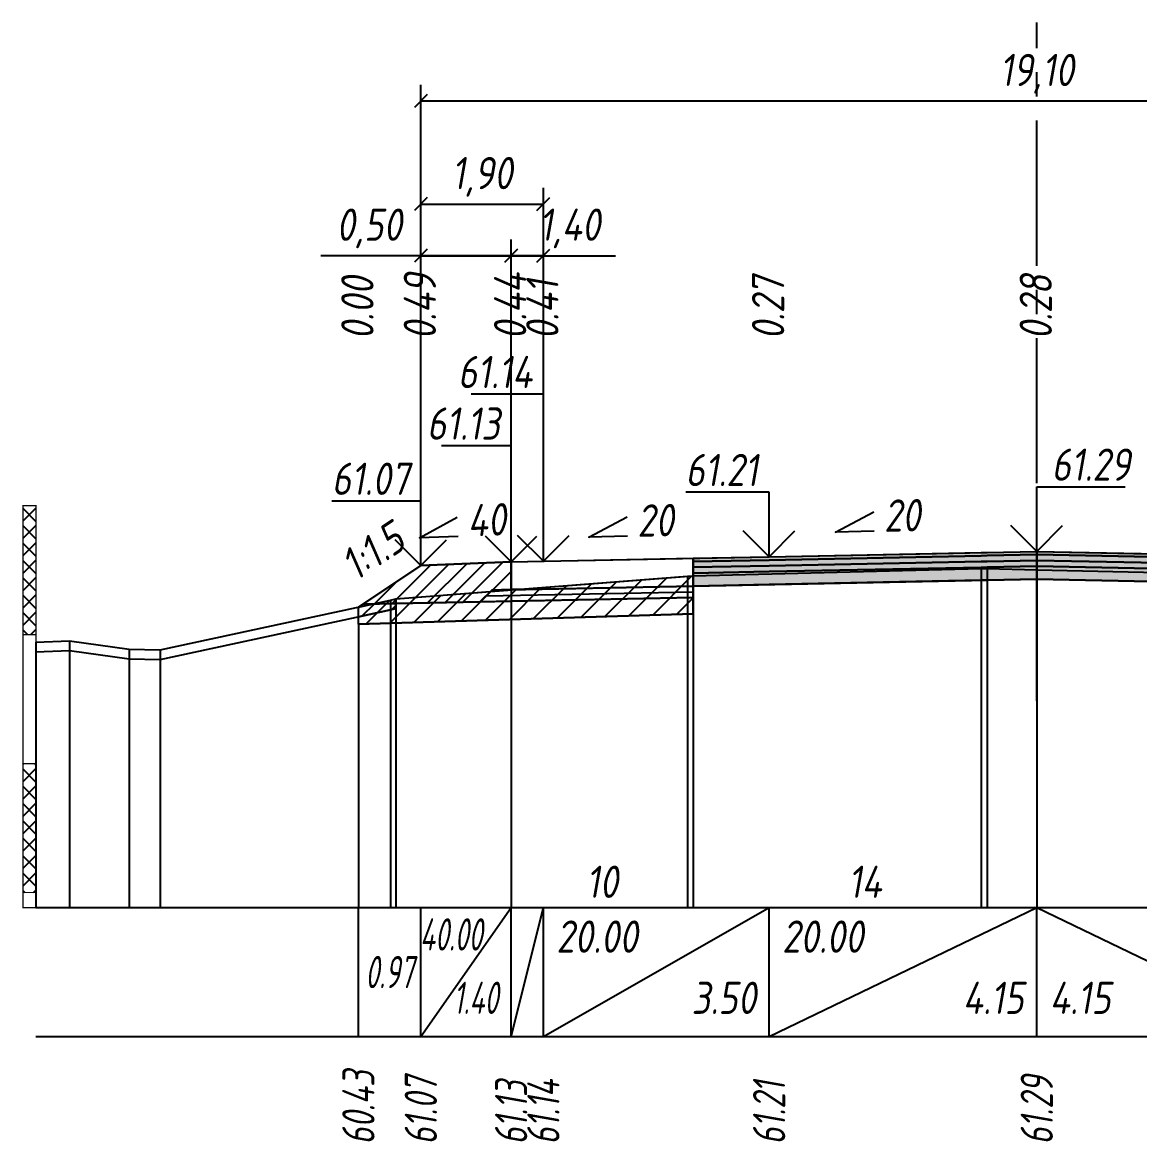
# Model space of a CAD drawing. Extents: x -717 to 1451, y -133302 to 233.
# Drawn here: x 78.9 to 165.6, y -58615.2 to -58528.4 of the extents above; entities that cross this region are included whole.
import ezdxf
from ezdxf.enums import TextEntityAlignment as Align

# ---------------------------------------------------------------- set-up
doc = ezdxf.new("R2010")
doc.units = 0
doc.linetypes.add('осевая2', pattern=[1.125, 0.75, -0.125, 0.125, -0.125])
for name, color, linetype in [('Код_514', 1, 'Continuous'), ('Контур_0', 7, 'Continuous'), ('Контур_2521', 7, 'Continuous'), ('Контур_2564', 7, 'Continuous'), ('Контур_2660', 7, 'Continuous'), ('Контур_2665', 7, 'Continuous'), ('Контур_400', 7, 'Continuous'), ('Контур_508', 7, 'Continuous'), ('Контур_512', 7, 'Continuous'), ('Контур_513', 7, 'Continuous'), ('Контур_818', 7, 'Continuous'), ('Красный поперечник', 1, 'Continuous'), ('Линейка абсолютных высот', 7, 'Continuous'), ('Объём_2501', 7, 'Continuous'), ('Объём_2564', 7, 'Continuous'), ('Объём_2650', 7, 'Continuous'), ('Объём_2660', 7, 'Continuous'), ('Объём_2661', 7, 'Continuous'), ('Объём_2665', 7, 'Continuous'), ('Объём_2666', 7, 'Continuous'), ('Объём_2667', 7, 'Continuous'), ('Объём_2668', 7, 'Continuous'), ('Объём_2669', 7, 'Continuous'), ('Объём_2675', 7, 'Continuous'), ('Объём_2753', 7, 'Continuous'), ('Ось', 1, 'осевая2'), ('Откосы', 7, 'Continuous'), ('Отметки покрытия', 7, 'Continuous'), ('Рабочие отметки', 7, 'Continuous'), ('Слои выравнивания', 7, 'Continuous'), ('Таблица', 7, 'Continuous'), ('Уклоны проезжей части', 7, 'Continuous'), ('Черный поперечник', 3, 'Continuous')]:
    doc.layers.add(name, color=color, linetype=linetype)
for name, color, linetype, true_color in [('Контур_2540', 2, 'Continuous', 0xffff00), ('Контур_2560', 2, 'Continuous', 0xffff00), ('Контур_2561', 7, 'Continuous', 0xff8040), ('Контур_2562', 3, 'Continuous', 0x00ff00), ('Контур_2563', 7, 'Continuous', 0xff8000), ('Контур_2570', 7, 'Continuous', 0x80ff00), ('Контур_2725', 7, 'Continuous', 0x323232), ('Контур_2736', 4, 'Continuous', 0x00ffff), ('Контур_2737', 4, 'Continuous', 0x00ffff), ('Контур_2738', 4, 'Continuous', 0x00ffff), ('Контур_2739', 4, 'Continuous', 0x00ffff), ('Контур_2741', 4, 'Continuous', 0x00ffff), ('Контур_2742', 4, 'Continuous', 0x00ffff), ('Контур_2743', 4, 'Continuous', 0x00ffff), ('Контур_2744', 7, 'Continuous', 0xa4ffff), ('Контур_2745', 7, 'Continuous', 0xa4ffff), ('Контур_2747', 4, 'Continuous', 0x00ffff), ('Контур_2748', 4, 'Continuous', 0x00ffff), ('Контур_2749', 4, 'Continuous', 0x00ffff), ('Контур_2750', 4, 'Continuous', 0x00ffff), ('Контур_2751', 4, 'Continuous', 0x00ffff), ('Контур_2752', 4, 'Continuous', 0x00ffff), ('Контур_2760', 7, 'Continuous', 0x323232), ('Контур_2761', 7, 'Continuous', 0x323232), ('Контур_2762', 7, 'Continuous', 0x323232), ('Контур_2763', 7, 'Continuous', 0x323232), ('Контур_402', 7, 'Continuous', 0xff6464), ('Контур_703', 4, 'Continuous', 0x00ffff), ('Контур_705', 4, 'Continuous', 0x00ffff), ('Контур_707', 4, 'Continuous', 0x00ffff), ('Контур_720', 131, 'Continuous', 0xaaffff), ('Объём_2500', 7, 'Continuous', 0xc0c0c0), ('Объём_2520', 7, 'Continuous', 0x80ffff), ('Объём_2540', 2, 'Continuous', 0xffff00), ('Объём_2560', 2, 'Continuous', 0xffff00), ('Объём_2561', 7, 'Continuous', 0xff8040), ('Объём_2562', 3, 'Continuous', 0x00ff00), ('Объём_2563', 7, 'Continuous', 0xff8000), ('Объём_2570', 7, 'Continuous', 0x80ff00), ('Объём_2600', 7, 'Continuous', 0x808000), ('Объём_2746', 2, 'Continuous', 0xffff00)]:
    doc.layers.add(name, color=color, linetype=linetype, true_color=true_color)
doc.styles.get("Standard").update_dxf_attribs({"font": 'txt', "height": 2.5})
doc.styles.add('М', font='romand.shx', dxfattribs={"width": 0.8, "oblique": 10, "height": 2.5})
doc.dimstyles.new('ISO-25', dxfattribs={"dimtxt": 2.5, "dimasz": 2.5, "dimexe": 1.25, "dimexo": 0.625, "dimtad": 1, "dimtxsty": 'Standard', "dimcen": 2.5, "dimadec": 0, "dimazin": 0, "dimtfac": 1, "dimtmove": 0, "dimatfit": 3, "dimfxl": 1, "dimarcsym": 0})
pattern_1 = [(45.0000013, (0, 0), (-0.67351924, 0.673519211), []), (135.0000003, (0, 0), (-0.673519222, -0.67351923), [])]

# ---------------------------------------------------------------- blocks, each defined once
blk = doc.blocks.new('_Oblique')
at = {"color": 0, "linetype": 'ByBlock', "lineweight": -2}
blk.add_line((-0.5, -0.5), (0.5, 0.5), dxfattribs=at)
blk = doc.blocks.new('*D1399')
at = {"color": 0, "lineweight": -2, "transparency": 16777216}
for p, q in [((109.839, -58569.914), (109.839, -58545.194)), ((116.839, -58569.634), (116.839, -58545.194)), ((109.839, -58546.444), (116.839, -58546.444)), ((116.839, -58546.444), (124.92, -58546.444))]:
    blk.add_line(p, q, dxfattribs=at)
at = {"layer": 'Defpoints', "color": 0, "transparency": 16777216}
for p in [(116.839, -58546.444), (116.839, -58570.259), (109.839, -58570.539)]:
    blk.add_point(p, dxfattribs=at)
at = {"color": 0, "lineweight": -2, "transparency": 16777216, "rotation": 180}
blk.add_blockref('_Oblique', (109.839, -58546.444), dxfattribs=at)
at = {"color": 0, "lineweight": -2, "transparency": 16777216}
blk.add_blockref('_Oblique', (116.839, -58546.444), dxfattribs=at)
at = {"color": 0, "transparency": 16777216, "insert": (121.379, -58544.331), "char_height": 2.5, "width": 8.75, "attachment_point": 5, "style": 'М'}
blk.add_mtext('1,40', dxfattribs=at)
blk = doc.blocks.new('*D1401')
at = {"color": 0, "lineweight": -2, "transparency": 16777216}
for p, q in [((116.839, -58569.634), (116.839, -58545.194)), ((119.339, -58569.584), (119.339, -58545.194)), ((116.839, -58546.444), (102.077, -58546.444)), ((119.339, -58546.444), (116.839, -58546.444))]:
    blk.add_line(p, q, dxfattribs=at)
at = {"layer": 'Defpoints', "color": 0, "transparency": 16777216}
for p in [(119.339, -58546.444), (116.839, -58570.259), (119.339, -58570.209)]:
    blk.add_point(p, dxfattribs=at)
at = {"color": 0, "lineweight": -2, "transparency": 16777216, "rotation": 180}
blk.add_blockref('_Oblique', (116.839, -58546.444), dxfattribs=at)
at = {"color": 0, "lineweight": -2, "transparency": 16777216}
blk.add_blockref('_Oblique', (119.339, -58546.444), dxfattribs=at)
at = {"color": 0, "transparency": 16777216, "insert": (105.839, -58544.331), "char_height": 2.5, "width": 9.16667, "attachment_point": 5, "style": 'М'}
blk.add_mtext('0,50', dxfattribs=at)
blk = doc.blocks.new('*D1404')
at = {"color": 0, "lineweight": -2, "transparency": 16777216}
for p, q in [((109.839, -58569.914), (109.839, -58541.194)), ((119.339, -58569.584), (119.339, -58541.194)), ((109.839, -58542.444), (119.339, -58542.444))]:
    blk.add_line(p, q, dxfattribs=at)
at = {"layer": 'Defpoints', "color": 0, "transparency": 16777216}
for p in [(119.339, -58542.444), (119.339, -58570.209), (109.839, -58570.539)]:
    blk.add_point(p, dxfattribs=at)
at = {"color": 0, "lineweight": -2, "transparency": 16777216, "rotation": 180}
blk.add_blockref('_Oblique', (109.839, -58542.444), dxfattribs=at)
at = {"color": 0, "lineweight": -2, "transparency": 16777216}
blk.add_blockref('_Oblique', (119.339, -58542.444), dxfattribs=at)
at = {"color": 0, "transparency": 16777216, "insert": (114.589, -58540.331), "char_height": 2.5, "width": 8.75, "attachment_point": 5, "style": 'М'}
blk.add_mtext('1,90', dxfattribs=at)
blk = doc.blocks.new('*D1405')
at = {"color": 0, "lineweight": -2, "transparency": 16777216}
for p, q in [((109.839, -58569.914), (109.839, -58533.194)), ((205.339, -58569.914), (205.339, -58533.194)), ((109.839, -58534.444), (205.339, -58534.444))]:
    blk.add_line(p, q, dxfattribs=at)
at = {"layer": 'Defpoints', "color": 0, "transparency": 16777216}
for p in [(205.339, -58534.444), (109.839, -58570.539), (205.339, -58570.539)]:
    blk.add_point(p, dxfattribs=at)
at = {"color": 0, "lineweight": -2, "transparency": 16777216, "rotation": 180}
blk.add_blockref('_Oblique', (109.839, -58534.444), dxfattribs=at)
at = {"color": 0, "lineweight": -2, "transparency": 16777216}
blk.add_blockref('_Oblique', (205.339, -58534.444), dxfattribs=at)
at = {"color": 0, "transparency": 16777216, "insert": (157.589, -58532.331), "char_height": 2.5, "width": 10.41667, "attachment_point": 5, "style": 'М'}
blk.add_mtext('19,10', dxfattribs=at)

msp = doc.modelspace()

# ---------------------------------------------------------------- hatches: boundary and pattern name
at = {"layer": 'Линейка абсолютных высот'}
h = msp.add_hatch(dxfattribs=at)
h.set_pattern_fill('ANSI37', scale=0.3, style=0)
h.set_pattern_definition(pattern_1)
h.paths.add_polyline_path([(80, -58575.833), (80, -58565.833), (79, -58565.833), (79, -58575.833)])
h = msp.add_hatch(dxfattribs=at)
h.set_pattern_fill('ANSI37', scale=0.3, style=0)
h.set_pattern_definition(pattern_1)
h.paths.add_polyline_path([(80, -58595.833), (80, -58585.833), (79, -58585.833), (79, -58595.833)])
at = {"layer": 'Объём_2563'}
h = msp.add_hatch(dxfattribs=at)
h.set_pattern_fill('ANSI31', color=256, scale=0.3)
h.paths.add_polyline_path([(109.839, -58570.476), (116.839, -58570.196), (116.839, -58572.346), (115.339, -58572.376), (114.421, -58573.295), (105.339, -58573.476)])
at = {"layer": 'Объём_2570'}
h = msp.add_hatch(dxfattribs=at)
h.set_pattern_fill('ANSI31', color=256, scale=0.2)
h.paths.add_polyline_path([(107.897, -58573.819), (107.498, -58573.916), (105, -58574.452), (105, -58573.702), (107.498, -58573.166), (107.897, -58573.069)])
at = {"layer": 'Объём_2600'}
h = msp.add_hatch(dxfattribs=at)
h.set_pattern_fill('ANSI31', color=6, scale=0.4)
h.paths.add_polyline_path([(130.515, -58571.307), (130.949, -58571.278), (130.949, -58574.23), (105, -58575.009), (105, -58574.452), (107.498, -58573.916), (107.897, -58573.819), (107.897, -58573.069)])
at = {"layer": 'Слои выравнивания'}
for color, points in [(2, [(130.949, -58569.914), (136.839, -58569.796), (153.279, -58569.467), (153.752, -58569.458), (157.589, -58569.381), (157.589, -58569.631), (153.752, -58569.708), (153.279, -58569.717), (136.839, -58570.046), (130.949, -58570.164)]), (2, [(157.589, -58569.381), (176.471, -58569.759), (176.471, -58570.009), (157.589, -58569.631)]), (3, [(130.949, -58570.164), (136.839, -58570.046), (153.279, -58569.717), (153.752, -58569.708), (157.589, -58569.631), (157.589, -58570.081), (153.752, -58570.158), (153.279, -58570.167), (136.839, -58570.496), (130.949, -58570.614)]), (4, [(130.949, -58570.614), (136.839, -58570.496), (153.279, -58570.167), (153.752, -58570.158), (157.589, -58570.081), (157.589, -58570.531), (153.752, -58570.608), (153.279, -58570.617), (136.839, -58570.946), (130.949, -58571.064)]), (3, [(157.589, -58569.631), (176.471, -58570.009), (176.471, -58570.459), (157.589, -58570.081)]), (4, [(157.589, -58570.081), (176.471, -58570.459), (176.471, -58570.909), (157.589, -58570.531)]), (5, [(130.949, -58571.064), (136.839, -58570.946), (153.279, -58570.617), (153.752, -58570.608), (157.589, -58570.531), (157.589, -58571.531), (153.752, -58571.608), (153.279, -58571.617), (136.839, -58571.946), (130.949, -58572.064)]), (5, [(157.589, -58570.531), (176.471, -58570.909), (176.471, -58571.909), (157.589, -58571.531)])]:
    msp.add_hatch(color=color, dxfattribs=at).paths.add_polyline_path(points)

# ---------------------------------------------------------------- linework, layer by layer
at = {"layer": 'Код_514'}
for p, q in [((105, -58607), (105, -58597)), ((109.839, -58607), (109.839, -58597)), ((109.839, -58607), (116.839, -58597)), ((116.839, -58607), (116.839, -58597)), ((116.839, -58607), (119.339, -58597)), ((119.339, -58607), (119.339, -58597)), ((119.339, -58607), (136.839, -58597)), ((136.839, -58607), (136.839, -58597)), ((136.839, -58607), (157.589, -58597)), ((157.589, -58607), (157.589, -58597)), ((157.589, -58597), (178.339, -58607))]:
    msp.add_line(p, q, dxfattribs=at)
at = {"layer": 'Контур_0', "flags": 128}
for points in [[(119.339, -58572.296), (116.839, -58572.346), (116.839, -58570.196), (130.949, -58569.914), (130.949, -58572.064), (119.339, -58572.296), (119.339, -58572.296)], [(109.839, -58570.476), (105, -58573.702), (105, -58573.702), (105, -58573.702), (105, -58573.702), (105, -58573.702), (105, -58573.702), (105, -58573.702), (105, -58573.702), (105, -58573.702), (105, -58573.702), (105, -58573.702), (105, -58573.702), (105, -58573.702), (105, -58573.702), (105, -58573.702)], [(109.839, -58570.476), (105, -58573.702), (105, -58573.702), (105, -58573.702), (105, -58573.702), (105, -58573.702), (105, -58573.702), (105, -58573.702), (105, -58573.702), (105, -58573.702), (105, -58573.702), (105, -58573.702), (105, -58573.702), (105, -58573.702), (105, -58573.702), (105, -58573.702), (105, -58573.702), (105, -58573.702), (105, -58573.702), (105, -58573.702), (105, -58573.702), (105, -58573.702), (105, -58573.702), (105, -58573.702), (105, -58573.702), (105, -58573.702), (105, -58573.702), (105, -58573.702), (105, -58573.702), (105, -58573.702)], [(105.339, -58573.476), (114.421, -58573.295), (115.339, -58572.376), (116.839, -58572.346)], [(115.339, -58572.376), (130.949, -58572.064), (130.949, -58572.964), (114.421, -58573.295), (115.339, -58572.376), (115.339, -58572.376)]]:
    msp.add_lwpolyline(points, dxfattribs=at)
at = {"layer": 'Контур_2521', "color": 250, "flags": 128}
msp.add_lwpolyline([(114.88, -58572.835), (130.949, -58572.514)], dxfattribs=at)
at = {"layer": 'Контур_2540', "flags": 128}
msp.add_lwpolyline([(105.339, -58573.476), (130.949, -58572.964), (130.949, -58574.23), (105, -58575.009), (105, -58573.702), (105.339, -58573.476), (105.339, -58573.476)], dxfattribs=at)
at = {"layer": 'Контур_2560', "flags": 128}
msp.add_lwpolyline([(109.839, -58570.476), (109.839, -58570.476), (109.839, -58570.476), (116.839, -58570.196)], dxfattribs=at)
at = {"layer": 'Контур_2561', "flags": 128}
msp.add_lwpolyline([(116.839, -58570.196), (116.839, -58570.196), (109.839, -58570.476), (109.839, -58570.476), (116.839, -58570.196)], dxfattribs=at)
at = {"layer": 'Контур_2562', "flags": 128}
msp.add_lwpolyline([(109.839, -58570.476), (109.839, -58570.476), (109.839, -58570.476), (109.839, -58570.476), (109.839, -58570.476)], dxfattribs=at)
at = {"layer": 'Контур_2563', "flags": 128}
msp.add_lwpolyline([(109.839, -58570.476), (116.839, -58570.196), (116.839, -58572.346), (115.339, -58572.376), (114.421, -58573.295), (105.339, -58573.476), (109.839, -58570.476), (109.839, -58570.476)], dxfattribs=at)
at = {"layer": 'Контур_2564', "flags": 128}
msp.add_lwpolyline([(109.839, -58570.476), (116.839, -58570.196)], dxfattribs=at)
at = {"layer": 'Контур_2570', "flags": 128}
msp.add_lwpolyline([(80, -58577.165), (82.593, -58577.071), (87.233, -58577.705), (89.63, -58577.75), (89.63, -58577.75), (107.498, -58573.916), (107.897, -58573.819), (107.897, -58573.069), (130.515, -58571.307), (130.949, -58571.278), (153.279, -58570.705), (153.752, -58570.716), (157.589, -58570.8), (176.471, -58571.217), (201.123, -58572.869), (202.071, -58572.917), (202.071, -58573.667), (206.452, -58574.382), (225.284, -58576.848), (229.716, -58576.769), (235.77, -58577.053), (243.337, -58575.705)], dxfattribs=at)
at = {"layer": 'Контур_2660', "flags": 128}
msp.add_lwpolyline([(105, -58575.009), (130.949, -58574.23)], dxfattribs=at)
at = {"layer": 'Контур_2665', "flags": 128}
msp.add_lwpolyline([(109.839, -58570.476), (109.839, -58570.476)], dxfattribs=at)
at = {"layer": 'Контур_2725', "flags": 128}
msp.add_lwpolyline([(130.949, -58572.064), (136.839, -58571.946), (153.279, -58571.617), (153.752, -58571.608), (157.589, -58571.531), (176.471, -58571.909)], dxfattribs=at)
at = {"layer": 'Контур_2736', "flags": 128}
msp.add_lwpolyline([(109.839, -58570.476), (105, -58573.702)], dxfattribs=at)
at = {"layer": 'Контур_2737', "flags": 128}
msp.add_lwpolyline([(105, -58573.702), (105, -58573.702)], dxfattribs=at)
at = {"layer": 'Контур_2738', "flags": 128}
msp.add_lwpolyline([(105, -58573.702), (105, -58573.702)], dxfattribs=at)
at = {"layer": 'Контур_2739', "flags": 128}
msp.add_lwpolyline([(105, -58573.702), (105, -58573.702)], dxfattribs=at)
at = {"layer": 'Контур_2741', "flags": 128}
msp.add_lwpolyline([(105, -58573.702), (105, -58573.702)], dxfattribs=at)
at = {"layer": 'Контур_2742', "flags": 128}
msp.add_lwpolyline([(105, -58573.702), (105, -58573.702)], dxfattribs=at)
at = {"layer": 'Контур_2743', "flags": 128}
msp.add_lwpolyline([(105, -58573.702), (105, -58573.702)], dxfattribs=at)
at = {"layer": 'Контур_2744', "flags": 128}
msp.add_lwpolyline([(105, -58573.702), (105, -58573.702)], dxfattribs=at)
msp.add_lwpolyline([(105, -58573.702), (105, -58573.702)], dxfattribs=at)
msp.add_lwpolyline([(105, -58573.702), (105, -58573.702)], dxfattribs=at)
msp.add_lwpolyline([(105, -58573.702), (105, -58573.702)], dxfattribs=at)
msp.add_lwpolyline([(105, -58573.702), (105, -58573.702)], dxfattribs=at)
msp.add_lwpolyline([(105, -58573.702), (105, -58573.702)], dxfattribs=at)
at = {"layer": 'Контур_2745', "flags": 128}
msp.add_lwpolyline([(105, -58573.702), (105, -58573.702)], dxfattribs=at)
msp.add_lwpolyline([(105, -58573.702), (105, -58573.702)], dxfattribs=at)
msp.add_lwpolyline([(105, -58573.702), (105, -58573.702)], dxfattribs=at)
msp.add_lwpolyline([(105, -58573.702), (105, -58573.702)], dxfattribs=at)
msp.add_lwpolyline([(105, -58573.702), (105, -58573.702)], dxfattribs=at)
msp.add_lwpolyline([(105, -58573.702), (105, -58573.702)], dxfattribs=at)
at = {"layer": 'Контур_2747', "flags": 128}
msp.add_lwpolyline([(105, -58573.702), (105, -58573.702)], dxfattribs=at)
at = {"layer": 'Контур_2748', "flags": 128}
msp.add_lwpolyline([(105, -58573.702), (105, -58573.702)], dxfattribs=at)
at = {"layer": 'Контур_2749', "flags": 128}
msp.add_lwpolyline([(105, -58573.702), (105, -58573.702)], dxfattribs=at)
at = {"layer": 'Контур_2750', "flags": 128}
msp.add_lwpolyline([(105, -58573.702), (105, -58573.702)], dxfattribs=at)
at = {"layer": 'Контур_2751', "flags": 128}
msp.add_lwpolyline([(105, -58573.702), (105, -58573.702)], dxfattribs=at)
at = {"layer": 'Контур_2752', "flags": 128}
msp.add_lwpolyline([(105, -58573.702), (105, -58573.702)], dxfattribs=at)
at = {"layer": 'Контур_2760', "flags": 128}
msp.add_lwpolyline([(130.949, -58569.914), (136.839, -58569.796), (153.279, -58569.467), (153.752, -58569.458), (157.589, -58569.381), (176.471, -58569.759)], dxfattribs=at)
at = {"layer": 'Контур_2761', "flags": 128}
msp.add_lwpolyline([(130.949, -58570.164), (136.839, -58570.046), (153.279, -58569.717), (153.752, -58569.708), (157.589, -58569.631), (176.471, -58570.009)], dxfattribs=at)
at = {"layer": 'Контур_2762', "flags": 128}
msp.add_lwpolyline([(130.949, -58570.614), (136.839, -58570.496), (153.279, -58570.167), (153.752, -58570.158), (157.589, -58570.081), (176.471, -58570.459)], dxfattribs=at)
at = {"layer": 'Контур_2763', "flags": 128}
msp.add_lwpolyline([(130.949, -58571.064), (136.839, -58570.946), (153.279, -58570.617), (153.752, -58570.608), (157.589, -58570.531), (176.471, -58570.909)], dxfattribs=at)
at = {"layer": 'Контур_400', "flags": 128}
for points in [[(116.839, -58570.196), (119.339, -58570.146), (119.339, -58570.146), (119.339, -58570.146), (119.339, -58570.146), (119.339, -58570.146), (119.339, -58570.146), (136.839, -58569.796), (157.589, -58569.381)], [(157.589, -58569.381), (178.339, -58569.796), (195.839, -58570.146), (195.839, -58570.146), (195.839, -58570.146), (195.839, -58570.146), (195.839, -58570.146), (195.839, -58570.146), (198.339, -58570.196)]]:
    msp.add_lwpolyline(points, dxfattribs=at)
at = {"layer": 'Контур_402', "flags": 128}
msp.add_lwpolyline([(105, -58575.009), (130.949, -58574.23), (130.949, -58572.064), (157.589, -58571.531), (176.471, -58571.909), (176.471, -58573.998), (212.231, -58575.07)], dxfattribs=at)
at = {"layer": 'Контур_508', "flags": 128}
msp.add_lwpolyline([(105, -58575.009), (130.949, -58574.23), (130.949, -58572.064), (157.589, -58571.531), (176.471, -58571.909), (176.471, -58573.998), (212.231, -58575.07), (214.372, -58576.498), (216.372, -58576.498), (218.337, -58575.188)], dxfattribs=at)
at = {"layer": 'Контур_512', "flags": 128}
msp.add_lwpolyline([(105, -58575.009), (130.949, -58574.23)], dxfattribs=at)
at = {"layer": 'Контур_513', "flags": 128}
msp.add_lwpolyline([(105, -58575.009), (130.949, -58574.23), (130.949, -58572.064), (157.589, -58571.531), (176.471, -58571.909), (176.471, -58573.998), (212.231, -58575.07), (214.372, -58576.498), (216.372, -58576.498), (218.337, -58575.188)], dxfattribs=at)
at = {"layer": 'Контур_703', "flags": 128}
for points in [[(109.839, -58570.476), (105, -58573.702)], [(105, -58573.702), (105, -58573.702)]]:
    msp.add_lwpolyline(points, dxfattribs=at)
at = {"layer": 'Контур_705', "flags": 128}
msp.add_lwpolyline([(105, -58573.702), (105, -58573.702)], dxfattribs=at)
at = {"layer": 'Контур_707', "flags": 128}
msp.add_lwpolyline([(105, -58573.702), (105, -58573.702)], dxfattribs=at)
at = {"layer": 'Контур_720', "flags": 128}
msp.add_lwpolyline([(105, -58573.702), (105, -58573.702)], dxfattribs=at)
at = {"layer": 'Контур_818', "flags": 128}
msp.add_lwpolyline([(105, -58574.452), (107.498, -58573.916), (107.897, -58573.819), (107.897, -58573.069), (130.515, -58571.307), (130.949, -58571.278), (153.279, -58570.705), (153.752, -58570.716), (157.589, -58570.8), (176.471, -58571.217), (201.123, -58572.869), (202.071, -58572.917), (202.071, -58573.667), (206.452, -58574.382), (218.337, -58575.938)], dxfattribs=at)
at = {"layer": 'Красный поперечник'}
for p, q in [((136.839, -58569.796), (157.589, -58569.381)), ((157.589, -58569.381), (178.339, -58569.796)), ((109.839, -58570.476), (116.839, -58570.196)), ((116.839, -58570.196), (119.339, -58570.146)), ((119.339, -58570.146), (136.839, -58569.796)), ((105, -58573.702), (109.839, -58570.476)), ((130.949, -58574.23), (130.949, -58597)), ((105, -58575.009), (105, -58597))]:
    msp.add_line(p, q, dxfattribs=at)
at = {"layer": 'Линейка абсолютных высот', "color": 7, "const_width": 0.1, "flags": 128}
for points in [[(80, -58575.833), (80, -58565.833), (79, -58565.833), (79, -58575.833), (80, -58575.833)], [(80, -58585.833), (80, -58575.833), (79, -58575.833), (79, -58585.833), (80, -58585.833)], [(80, -58595.833), (80, -58585.833), (79, -58585.833), (79, -58595.833), (80, -58595.833)], [(80, -58597), (80, -58595.833), (79, -58595.833), (79, -58597), (80, -58597)]]:
    msp.add_lwpolyline(points, dxfattribs=at)
at = {"layer": 'Объём_2500', "flags": 128}
msp.add_lwpolyline([(119.339, -58572.296), (116.839, -58572.346), (116.839, -58570.196), (130.949, -58569.914), (130.949, -58572.064), (119.339, -58572.296), (119.339, -58572.296)], dxfattribs=at)
at = {"layer": 'Объём_2501', "flags": 128}
for points in [[(116.839, -58570.196), (119.339, -58570.146), (119.339, -58570.146), (119.339, -58570.146), (119.339, -58570.146), (119.339, -58570.146), (119.339, -58570.146), (136.839, -58569.796), (157.589, -58569.381)], [(157.589, -58569.381), (178.339, -58569.796), (195.839, -58570.146), (195.839, -58570.146), (195.839, -58570.146), (195.839, -58570.146), (195.839, -58570.146), (195.839, -58570.146), (198.339, -58570.196)]]:
    msp.add_lwpolyline(points, dxfattribs=at)
at = {"layer": 'Объём_2520', "color": 250, "flags": 128}
msp.add_lwpolyline([(115.339, -58572.376), (130.949, -58572.064), (130.949, -58572.964), (114.421, -58573.295), (115.339, -58572.376), (115.339, -58572.376)], dxfattribs=at)
at = {"layer": 'Объём_2540', "flags": 128}
msp.add_lwpolyline([(105.339, -58573.476), (130.949, -58572.964), (130.949, -58574.23), (105, -58575.009), (105, -58573.702), (105.339, -58573.476), (105.339, -58573.476)], dxfattribs=at)
at = {"layer": 'Объём_2560', "flags": 128}
msp.add_lwpolyline([(109.839, -58570.476), (109.839, -58570.476), (109.839, -58570.476), (116.839, -58570.196)], dxfattribs=at)
at = {"layer": 'Объём_2561', "flags": 128}
msp.add_lwpolyline([(116.839, -58570.196), (116.839, -58570.196), (109.839, -58570.476), (109.839, -58570.476), (116.839, -58570.196)], dxfattribs=at)
at = {"layer": 'Объём_2562', "flags": 128}
msp.add_lwpolyline([(109.839, -58570.476), (109.839, -58570.476), (109.839, -58570.476), (109.839, -58570.476), (109.839, -58570.476)], dxfattribs=at)
at = {"layer": 'Объём_2563', "color": 250, "flags": 128}
msp.add_lwpolyline([(109.839, -58570.476), (116.839, -58570.196), (116.839, -58572.346), (115.339, -58572.376), (114.421, -58573.295), (105.339, -58573.476), (109.839, -58570.476), (109.839, -58570.476)], dxfattribs=at)
at = {"layer": 'Объём_2564', "flags": 128}
msp.add_lwpolyline([(109.839, -58570.476), (116.839, -58570.196)], dxfattribs=at)
at = {"layer": 'Объём_2570', "flags": 128}
msp.add_lwpolyline([(107.897, -58573.819), (107.498, -58573.916), (105, -58574.452), (105, -58573.702), (107.498, -58573.166), (107.897, -58573.069), (107.897, -58573.819), (107.897, -58573.819)], dxfattribs=at)
at = {"layer": 'Объём_2650', "color": 6, "flags": 128}
msp.add_lwpolyline([(130.515, -58571.307), (130.949, -58571.278), (130.949, -58574.23), (105, -58575.009), (105, -58574.452), (107.498, -58573.916), (107.897, -58573.819), (107.897, -58573.069), (130.515, -58571.307), (130.515, -58571.307)], dxfattribs=at)
at = {"layer": 'Объём_2660', "flags": 128}
msp.add_lwpolyline([(105, -58575.009), (130.949, -58574.23)], dxfattribs=at)
at = {"layer": 'Объём_2661', "flags": 128}
msp.add_lwpolyline([(109.839, -58570.476), (105, -58573.702)], dxfattribs=at)
at = {"layer": 'Объём_2665', "flags": 128}
msp.add_lwpolyline([(109.839, -58570.476), (109.839, -58570.476)], dxfattribs=at)
at = {"layer": 'Объём_2666', "flags": 128}
msp.add_lwpolyline([(109.839, -58570.476), (105, -58573.702)], dxfattribs=at)
at = {"layer": 'Объём_2667', "flags": 128}
msp.add_lwpolyline([(105, -58573.702), (105, -58573.702)], dxfattribs=at)
msp.add_lwpolyline([(105, -58573.702), (105, -58573.702)], dxfattribs=at)
at = {"layer": 'Объём_2668', "flags": 128}
msp.add_lwpolyline([(105, -58573.702), (105, -58573.702)], dxfattribs=at)
msp.add_lwpolyline([(105, -58573.702), (105, -58573.702)], dxfattribs=at)
at = {"layer": 'Объём_2669', "flags": 128}
msp.add_lwpolyline([(105, -58573.702), (105, -58573.702)], dxfattribs=at)
msp.add_lwpolyline([(105, -58573.702), (105, -58573.702)], dxfattribs=at)
at = {"layer": 'Объём_2675', "flags": 128}
msp.add_lwpolyline([(105, -58573.702), (105, -58573.702)], dxfattribs=at)
msp.add_lwpolyline([(105, -58573.702), (105, -58573.702)], dxfattribs=at)
msp.add_lwpolyline([(105, -58573.702), (105, -58573.702)], dxfattribs=at)
msp.add_lwpolyline([(105, -58573.702), (105, -58573.702)], dxfattribs=at)
msp.add_lwpolyline([(105, -58573.702), (105, -58573.702)], dxfattribs=at)
msp.add_lwpolyline([(105, -58573.702), (105, -58573.702)], dxfattribs=at)
msp.add_lwpolyline([(105, -58573.702), (105, -58573.702)], dxfattribs=at)
msp.add_lwpolyline([(105, -58573.702), (105, -58573.702)], dxfattribs=at)
msp.add_lwpolyline([(105, -58573.702), (105, -58573.702)], dxfattribs=at)
msp.add_lwpolyline([(105, -58573.702), (105, -58573.702)], dxfattribs=at)
msp.add_lwpolyline([(105, -58573.702), (105, -58573.702)], dxfattribs=at)
msp.add_lwpolyline([(105, -58573.702), (105, -58573.702)], dxfattribs=at)
at = {"layer": 'Объём_2746', "flags": 128}
msp.add_lwpolyline([(107.498, -58573.916), (107.897, -58573.819), (107.897, -58573.069), (130.949, -58571.278), (130.949, -58574.23), (105, -58575.009), (105, -58574.452), (107.498, -58573.916), (107.498, -58573.916)], dxfattribs=at)
at = {"layer": 'Объём_2753', "flags": 128}
msp.add_lwpolyline([(130.949, -58569.914), (130.949, -58569.914)], dxfattribs=at)
at = {"layer": 'Ось', "ltscale": 15}
msp.add_line((157.589, -58580.971), (157.589, -58528.352), dxfattribs=at)
at = {"layer": 'Откосы', "color": 1, "flags": 128}
for points in [[(112.721, -58568.215), (109.723, -58568.335), (112.661, -58566.716)], [(125.863, -58568.204), (122.864, -58568.264), (125.833, -58566.705)], [(144.988, -58567.822), (141.989, -58567.882), (144.958, -58566.322)]]:
    msp.add_lwpolyline(points, dxfattribs=at)
at = {"layer": 'Отметки покрытия', "color": 1}
for p, q in [((119.339, -58557.196), (113.739, -58557.196)), ((119.339, -58570.146), (119.339, -58557.196)), ((116.839, -58561.196), (111.439, -58561.196)), ((116.839, -58570.196), (116.839, -58561.196)), ((136.839, -58564.796), (130.389, -58564.796)), ((136.839, -58569.796), (136.839, -58564.796)), ((157.589, -58569.381), (157.589, -58564.381)), ((157.589, -58564.381), (164.439, -58564.381)), ((109.839, -58565.476), (102.939, -58565.476)), ((109.839, -58570.476), (109.839, -58565.476)), ((157.589, -58569.381), (155.589, -58567.381)), ((157.589, -58569.381), (159.589, -58567.381)), ((109.839, -58570.476), (107.839, -58568.476)), ((109.839, -58570.476), (111.839, -58568.476)), ((116.839, -58570.196), (114.839, -58568.196)), ((116.839, -58570.196), (118.839, -58568.196)), ((119.339, -58570.146), (117.339, -58568.146)), ((119.339, -58570.146), (121.339, -58568.146)), ((136.839, -58569.796), (134.839, -58567.796)), ((136.839, -58569.796), (138.839, -58567.796))]:
    msp.add_line(p, q, dxfattribs=at)
at = {"layer": 'Слои выравнивания'}
for p, q in [((157.589, -58569.381), (157.589, -58597)), ((116.839, -58570.196), (116.839, -58597)), ((130.949, -58569.914), (130.949, -58597))]:
    msp.add_line(p, q, dxfattribs=at)
at = {"layer": 'Слои выравнивания', "color": 2, "flags": 128}
for points in [[(130.949, -58569.914), (136.839, -58569.796), (153.279, -58569.467), (153.752, -58569.458), (157.589, -58569.381), (157.589, -58569.631), (153.752, -58569.708), (153.279, -58569.717), (136.839, -58570.046), (130.949, -58570.164)], [(157.589, -58569.381), (176.471, -58569.759), (176.471, -58570.009), (157.589, -58569.631)]]:
    msp.add_lwpolyline(points, close=True, dxfattribs=at)
at = {"layer": 'Слои выравнивания', "color": 3, "flags": 128}
for points in [[(130.949, -58570.164), (136.839, -58570.046), (153.279, -58569.717), (153.752, -58569.708), (157.589, -58569.631), (157.589, -58570.081), (153.752, -58570.158), (153.279, -58570.167), (136.839, -58570.496), (130.949, -58570.614)], [(157.589, -58569.631), (176.471, -58570.009), (176.471, -58570.459), (157.589, -58570.081)]]:
    msp.add_lwpolyline(points, close=True, dxfattribs=at)
at = {"layer": 'Слои выравнивания', "color": 4, "flags": 128}
for points in [[(130.949, -58570.614), (136.839, -58570.496), (153.279, -58570.167), (153.752, -58570.158), (157.589, -58570.081), (157.589, -58570.531), (153.752, -58570.608), (153.279, -58570.617), (136.839, -58570.946), (130.949, -58571.064)], [(157.589, -58570.081), (176.471, -58570.459), (176.471, -58570.909), (157.589, -58570.531)]]:
    msp.add_lwpolyline(points, close=True, dxfattribs=at)
at = {"layer": 'Слои выравнивания', "color": 5, "flags": 128}
for points in [[(130.949, -58571.064), (136.839, -58570.946), (153.279, -58570.617), (153.752, -58570.608), (157.589, -58570.531), (157.589, -58571.531), (153.752, -58571.608), (153.279, -58571.617), (136.839, -58571.946), (130.949, -58572.064)], [(157.589, -58570.531), (176.471, -58570.909), (176.471, -58571.909), (157.589, -58571.531)]]:
    msp.add_lwpolyline(points, close=True, dxfattribs=at)
at = {"layer": 'Таблица'}
for p, q in [((80, -58597), (243.337, -58597)), ((80, -58607), (243.337, -58607))]:
    msp.add_line(p, q, dxfattribs=at)
at = {"layer": 'Черный поперечник', "color": 7}
for p, q in [((153.279, -58570.705), (153.279, -58597)), ((153.752, -58570.716), (153.752, -58597)), ((157.589, -58570.8), (157.589, -58597)), ((130.515, -58571.307), (130.515, -58597)), ((130.949, -58571.278), (130.949, -58597)), ((107.498, -58573.166), (107.498, -58597)), ((107.897, -58573.069), (107.897, -58597)), ((82.593, -58576.321), (82.593, -58597)), ((80, -58576.415), (80, -58597)), ((87.233, -58576.955), (87.233, -58597)), ((89.63, -58577), (89.63, -58597))]:
    msp.add_line(p, q, dxfattribs=at)
at = {"layer": 'Черный поперечник', "flags": 128}
msp.add_lwpolyline([(80, -58576.415), (82.593, -58576.321), (87.233, -58576.955), (89.63, -58577), (107.498, -58573.166), (107.897, -58573.069), (130.515, -58571.307), (130.949, -58571.278), (153.279, -58570.705), (153.752, -58570.716), (157.589, -58570.8), (176.471, -58571.217), (201.123, -58572.869), (202.071, -58572.917), (206.452, -58573.632), (225.284, -58576.098), (229.716, -58576.019), (235.77, -58576.303), (243.337, -58574.955)], dxfattribs=at)

# ---------------------------------------------------------------- texts
at = {"layer": 'Код_514', "style": 'М', "oblique": 10}
for s, width, p in [('40.00', 0.6, (109.76, -58597.834)), ('20.00', 0.8, (120.339, -58598)), ('20.00', 0.8, (137.839, -58598))]:
    msp.add_text(s, height=2.5, dxfattribs=dict(at, width=width)).set_placement(p, align=Align.TOP_LEFT)
at = {"layer": 'Код_514', "style": 'М', "oblique": 10, "width": 0.6}
msp.add_text('0.97', height=2.5, dxfattribs=at).set_placement((107.42, -58602), align=Align.MIDDLE_CENTER)
at = {"layer": 'Код_514', "style": 'М', "oblique": 10}
for s, width, p in [('1.40', 0.6, (115.839, -58606)), ('3.50', 0.8, (135.839, -58606)), ('4.15', 0.8, (156.589, -58606))]:
    msp.add_text(s, height=2.5, dxfattribs=dict(at, width=width)).set_placement(p, align=Align.BOTTOM_RIGHT)
at = {"layer": 'Код_514', "style": 'М', "oblique": 10, "width": 0.8}
msp.add_text('4.15', height=2.5, dxfattribs=at).set_placement((158.589, -58606), align=Align.BOTTOM_LEFT)
at = {"layer": 'Код_514', "style": 'М', "oblique": 10, "width": 0.7}
for s, p in [('60.43', (105, -58615.382)), ('61.07', (109.839, -58615.382)), ('61.29', (157.589, -58615.382)), ('61.13', (116.839, -58615.382)), ('61.14', (119.339, -58615.382)), ('61.21', (136.839, -58615.382))]:
    msp.add_text(s, height=2.5, rotation=90, dxfattribs=at).set_placement(p, align=Align.MIDDLE_LEFT)
at = {"layer": 'Отметки покрытия', "color": 1, "style": 'М', "oblique": 10, "width": 0.8}
for s, p in [('61.14', (118.48, -58557.465)), ('61.13', (115.98, -58561.465)), ('61.21', (135.98, -58565.065)), ('61.07', (108.98, -58565.745))]:
    msp.add_text(s, height=2.5, dxfattribs=at).set_placement(p, align=Align.BOTTOM_RIGHT)
msp.add_text('61.29', height=2.5, dxfattribs=at).set_placement((158.73, -58564.65), align=Align.BOTTOM_LEFT)
at = {"layer": 'Рабочие отметки', "color": 1, "style": 'М', "oblique": 10, "width": 0.8}
for s, p in [('0.49', (109.761, -58552.946)), ('0.00', (104.922, -58552.946)), ('0.44', (116.761, -58552.946)), ('0.41', (119.261, -58552.946)), ('0.27', (136.761, -58552.946)), ('0.28', (157.511, -58552.946))]:
    msp.add_text(s, height=2.5, rotation=90, dxfattribs=at).set_placement(p, align=Align.MIDDLE_LEFT)
at = {"layer": 'Слои выравнивания', "style": 'М', "oblique": 10, "width": 0.8}
for s, p in [('10', (123.894, -58597)), ('14', (144.269, -58597))]:
    msp.add_text(s, height=2.5, dxfattribs=at).set_placement(p, align=Align.BOTTOM_CENTER)
at = {"layer": 'Уклоны проезжей части', "color": 1, "style": 'М', "oblique": 10, "width": 0.8}
for s, rotation, p in [('40', 2.29061, (115.025, -58568.931)), ('20', 1.14576, (128.069, -58568.971)), ('20', 1.14576, (147.194, -58568.589)), ('1:1.5', 33.69007, (107.231, -58571.013))]:
    msp.add_text(s, height=2.5, rotation=rotation, dxfattribs=at).set_placement(p, align=Align.BOTTOM_CENTER)

# ---------------------------------------------------------------- dimensions: what is measured, and where the dimension line sits
at = {"color": 5}
for base, p2, picture, middle in [((205.339, -58534.444), (205.339, -58570.539), '*D1405', (157.589, -58532.331)), ((119.339, -58542.444), (119.339, -58570.209), '*D1404', (114.589, -58540.331)), ((116.839, -58546.444), (116.839, -58570.259), '*D1399', (121.379, -58544.331))]:
    dim = msp.add_linear_dim(base=base, p1=(109.839, -58570.539), p2=p2, angle=180, dimstyle='ISO-25', override={"dimasz": 1, "dimlfac": 0.2, "dimzin": 0, "dimtxsty": 'М', "dimblk1": 'Oblique', "dimblk2": 'Oblique', "dimsah": 1}, dxfattribs=at)
    dim.commit()
    dim.dimension.update_dxf_attribs({"geometry": picture, "text_midpoint": middle})
dim = msp.add_linear_dim(base=(119.339, -58546.444), p1=(116.839, -58570.259), p2=(119.339, -58570.209), angle=180, dimstyle='ISO-25', override={"dimasz": 1, "dimlfac": 0.2, "dimzin": 0, "dimtxsty": 'М', "dimblk1": 'Oblique', "dimblk2": 'Oblique', "dimsah": 1}, dxfattribs=at)
dim.commit()
dim.dimension.update_dxf_attribs({"geometry": '*D1401', "text_midpoint": (105.839, -58546.444), "dimtype": 160})

doc.saveas('drawing.dxf')
